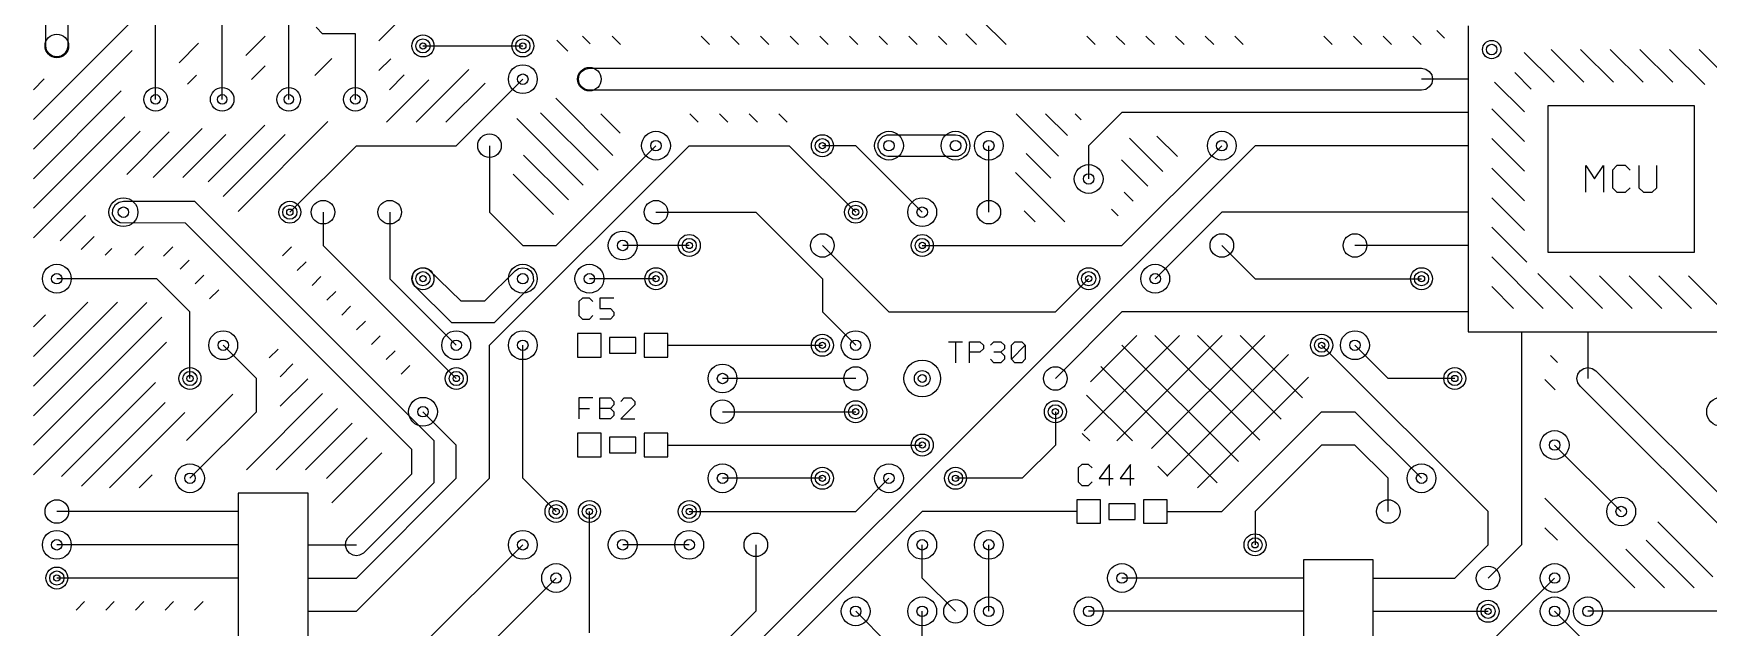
# Model space of a CAD drawing. Extents: x 7 to 280, y 7 to 360.
# Drawn here: x 6.7 to 70.6, y 172.1 to 194.8 of the extents above; entities that cross this region are included whole.
import ezdxf

# ---------------------------------------------------------------- set-up
doc = ezdxf.new("R2010")
doc.units = 0
doc.layers.add('SCORE', color=5, linetype='CONTINUOUS')

msp = doc.modelspace()

# ---------------------------------------------------------------- linework, layer by layer
at = {"layer": 'SCORE'}
for p, q in [((11.39, 192.27), (11.39, 214.97)), ((13.93, 192.27), (13.93, 207.77)), ((7.2, 194.31), (7.2, 203.2)), ((8.04, 203.2), (8.04, 194.31)), ((16.47, 192.27), (16.47, 200.57)), ((19.91, 194.5009), (22.5582, 197.149)), ((6.73, 191.5032), (10.49, 195.2632)), ((17.76, 194.77), (17.51, 195.02)), ((42.9015, 195.2987), (43.8402, 194.36)), ((61.468, 195.072), (61.468, 183.388)), ((7.232, 194.1493), (7.2, 194.31)), ((8.04, 194.31), (8.008, 194.1493)), ((12.29, 193.6691), (13.03, 194.4091)), ((14.83, 193.9464), (15.57, 194.6864)), ((19.01, 194.77), (17.76, 194.77)), ((19.01, 192.27), (19.01, 194.77)), ((21.59, 194.31), (25.4, 194.31)), ((26.7015, 194.5282), (27.1187, 194.111)), ((27.681, 194.68), (27.9718, 194.3892)), ((28.8124, 194.68), (29.1324, 194.36)), ((32.2065, 194.68), (32.5265, 194.36)), ((33.3379, 194.68), (33.6579, 194.36)), ((34.4693, 194.68), (34.7893, 194.36)), ((35.6006, 194.68), (35.9206, 194.36)), ((36.732, 194.68), (37.052, 194.36)), ((37.8634, 194.68), (38.1834, 194.36)), ((38.9948, 194.68), (39.3148, 194.36)), ((40.1261, 194.68), (40.4461, 194.36)), ((41.2575, 194.68), (41.5775, 194.36)), ((42.2995, 194.7694), (42.7089, 194.36)), ((46.9144, 194.68), (47.2344, 194.36)), ((48.0457, 194.68), (48.3657, 194.36)), ((49.1771, 194.68), (49.4971, 194.36)), ((50.3085, 194.68), (50.6285, 194.36)), ((51.4398, 194.68), (51.7598, 194.36)), ((52.5712, 194.68), (52.8912, 194.36)), ((55.9653, 194.68), (56.2853, 194.36)), ((57.0967, 194.68), (57.4167, 194.36)), ((58.2281, 194.68), (58.5481, 194.36)), ((59.3594, 194.68), (59.6794, 194.36)), ((60.2747, 194.8961), (60.568, 194.6028)), ((6.73, 190.3718), (10.49, 194.1318)), ((7.323, 194.013), (7.232, 194.1493)), ((7.4593, 193.922), (7.323, 194.013)), ((7.62, 193.89), (7.4593, 193.922)), ((7.7807, 193.922), (7.62, 193.89)), ((7.917, 194.013), (7.7807, 193.922)), ((8.008, 194.1493), (7.917, 194.013)), ((17.4623, 193.1846), (18.11, 193.8322)), ((19.91, 193.3695), (20.3636, 193.8231)), ((63.6123, 194.0591), (64.7474, 192.924)), ((64.6307, 194.172), (65.8787, 192.924)), ((65.7621, 194.172), (67.0101, 192.924)), ((66.8935, 194.172), (68.1415, 192.924)), ((68.0249, 194.172), (69.2729, 192.924)), ((69.1562, 194.172), (70.4937, 192.8346)), ((70.2876, 194.172), (72.252, 192.2076)), ((6.73, 192.6346), (7.1429, 193.0475)), ((12.6065, 192.8542), (12.9464, 193.1941)), ((15.045, 193.03), (15.57, 193.555)), ((20.2032, 191.4), (21.8125, 193.0093)), ((20.3088, 192.6369), (20.8737, 193.2019)), ((21.3346, 191.4), (23.3446, 193.41)), ((22.86, 190.5), (25.4, 193.04)), ((27.52, 193.04), (27.552, 193.2007)), ((27.552, 192.8793), (27.52, 193.04)), ((27.552, 193.2007), (27.643, 193.337)), ((27.643, 193.337), (27.7793, 193.428)), ((27.7793, 193.428), (27.94, 193.46)), ((27.94, 193.46), (59.69, 193.46)), ((59.69, 193.46), (59.8507, 193.428)), ((61.468, 193.04), (59.69, 193.04)), ((59.8507, 193.428), (59.987, 193.337)), ((59.987, 193.337), (60.078, 193.2007)), ((60.078, 193.2007), (60.11, 193.04)), ((60.11, 193.04), (60.078, 192.8793)), ((63.2514, 193.2886), (63.8799, 192.6601)), ((6.73, 189.2405), (10.0788, 192.5893)), ((22.466, 191.4), (23.9582, 192.8922)), ((27.643, 192.743), (27.552, 192.8793)), ((27.7793, 192.652), (27.643, 192.743)), ((27.94, 192.62), (27.7793, 192.652)), ((59.69, 192.62), (27.94, 192.62)), ((59.8507, 192.652), (59.69, 192.62)), ((59.987, 192.743), (59.8507, 192.652)), ((60.078, 192.8793), (59.987, 192.743)), ((62.4809, 192.9277), (63.616, 191.7926)), ((26.0771, 191.7585), (28.2714, 189.5642)), ((26.654, 192.313), (28.8371, 190.1299)), ((48.26, 191.77), (46.99, 190.5)), ((59.69, 191.77), (48.26, 191.77)), ((61.468, 191.77), (59.69, 191.77)), ((62.368, 191.9093), (63.616, 190.6613)), ((70.104, 192.024), (64.516, 192.024)), ((64.516, 192.024), (64.516, 186.436)), ((70.104, 186.436), (70.104, 192.024)), ((6.73, 188.1091), (10.2193, 191.5984)), ((11.295, 189.28), (13.17, 191.155)), ((13.3927, 189.115), (15.5554, 191.2777)), ((14.5336, 187.9931), (17.9613, 191.4208)), ((25.1685, 191.5357), (27.7057, 188.9985)), ((28.3783, 191.72), (29.114, 190.9843)), ((31.7724, 191.72), (32.0924, 191.4)), ((32.9038, 191.72), (33.2238, 191.4)), ((34.0352, 191.72), (34.3552, 191.4)), ((35.1665, 191.72), (35.4865, 191.4)), ((44.2175, 191.72), (45.8337, 190.1038)), ((45.3489, 191.72), (46.1794, 190.8895)), ((46.4802, 191.72), (46.7087, 191.4915)), ((6.73, 186.9777), (10.8058, 191.0535)), ((10.2874, 189.4038), (11.9075, 191.0238)), ((12.4264, 189.28), (14.0748, 190.9284)), ((13.9679, 188.5588), (16.3364, 190.9273)), ((16.51, 187.96), (19.05, 190.5)), ((19.05, 190.5), (22.86, 190.5)), ((24.13, 182.88), (31.75, 190.5)), ((24.13, 190.5), (24.13, 187.96)), ((26.67, 186.69), (30.48, 190.5)), ((31.75, 190.5), (35.56, 190.5)), ((53.34, 190.5), (34.29, 171.45)), ((35.56, 190.5), (38.1, 187.96)), ((38.1, 190.5), (36.83, 190.5)), ((40.64, 187.96), (38.1, 190.5)), ((38.9581, 190.5819), (39.0208, 190.7333)), ((38.9581, 190.4181), (38.9581, 190.5819)), ((39.0208, 190.7333), (39.1367, 190.8492)), ((39.1367, 190.8492), (39.2881, 190.9119)), ((39.2881, 190.9119), (41.91, 190.92)), ((41.91, 190.92), (42.0707, 190.888)), ((42.0707, 190.888), (42.207, 190.797)), ((42.207, 190.797), (42.2804, 190.698)), ((42.2804, 190.698), (42.328, 190.5412)), ((42.328, 190.5412), (42.3219, 190.4181)), ((43.18, 187.96), (43.18, 190.5)), ((46.99, 190.5), (46.99, 189.23)), ((48.26, 186.69), (52.07, 190.5)), ((48.5472, 190.7844), (49.8144, 189.5172)), ((49.593, 190.87), (50.3801, 190.0829)), ((59.69, 190.5), (53.34, 190.5)), ((61.468, 190.5), (59.69, 190.5)), ((62.368, 190.7779), (63.616, 189.5299)), ((25.4312, 190.1417), (27.14, 188.4328)), ((39.073, 190.203), (38.9581, 190.4181)), ((39.2093, 190.112), (39.073, 190.203)), ((39.3288, 190.082), (39.2093, 190.112)), ((41.9919, 190.0881), (39.3288, 190.082)), ((42.1433, 190.1508), (41.9919, 190.0881)), ((42.2592, 190.2667), (42.1433, 190.1508)), ((42.3219, 190.4181), (42.2592, 190.2667)), ((44.5994, 190.2067), (45.5409, 189.2653)), ((48.2451, 189.9551), (49.2487, 188.9515)), ((25.03, 189.4114), (26.5743, 187.8671)), ((44.2022, 189.4725), (46.0848, 187.59)), ((62.368, 189.6465), (63.616, 188.3985)), ((65.9553, 188.722), (65.9553, 189.738)), ((65.9553, 189.738), (66.294, 189.23)), ((66.294, 189.23), (66.6327, 189.738)), ((66.6327, 189.738), (66.6327, 188.722)), ((67.1407, 189.738), (66.9713, 189.5687)), ((66.9713, 189.5687), (66.9713, 188.8913)), ((67.4793, 189.738), (67.1407, 189.738)), ((67.6487, 189.5687), (67.4793, 189.738)), ((67.9873, 189.738), (67.9873, 188.8913)), ((68.6647, 188.8913), (68.6647, 189.738)), ((48.3474, 188.7215), (48.683, 188.3858)), ((66.9713, 188.8913), (67.1407, 188.722)), ((67.1407, 188.722), (67.4793, 188.722)), ((67.4793, 188.722), (67.6487, 188.8913)), ((67.9873, 188.8913), (68.1567, 188.722)), ((68.1567, 188.722), (68.4953, 188.722)), ((68.4953, 188.722), (68.6647, 188.8913)), ((9.7481, 187.8781), (9.7581, 188.0819)), ((9.7581, 188.0819), (9.863, 188.257)), ((9.863, 188.257), (9.9993, 188.348)), ((9.9993, 188.348), (10.16, 188.38)), ((10.16, 188.38), (12.874, 188.38)), ((12.874, 188.38), (22.01, 179.244)), ((17.78, 187.96), (17.78, 186.69)), ((20.32, 187.96), (20.32, 185.42)), ((24.13, 187.96), (25.4, 186.69)), ((30.48, 187.96), (34.29, 187.96)), ((34.29, 187.96), (36.83, 185.42)), ((44.5284, 188.015), (44.9534, 187.59)), ((47.8638, 188.0737), (48.1174, 187.8201)), ((52.07, 187.96), (49.53, 185.42)), ((59.69, 187.96), (52.07, 187.96)), ((61.468, 187.96), (59.69, 187.96)), ((62.368, 188.5151), (63.616, 187.2671)), ((7.7474, 186.8638), (8.7162, 187.8326)), ((9.863, 187.663), (9.7481, 187.8781)), ((10.0381, 187.5581), (9.863, 187.663)), ((12.526, 187.54), (10.0381, 187.5581)), ((21.17, 178.896), (12.526, 187.54)), ((62.368, 187.3838), (63.7054, 186.0463)), ((8.5482, 186.5332), (9.0468, 187.0318)), ((10.5978, 186.32), (10.9293, 186.6515)), ((11.6902, 186.2811), (12.0525, 186.6434)), ((16.2307, 186.2961), (16.5768, 186.6422)), ((17.78, 186.69), (22.86, 181.61)), ((25.4, 186.69), (26.67, 186.69)), ((31.75, 186.69), (29.21, 186.69)), ((36.83, 186.69), (39.37, 184.15)), ((40.64, 186.69), (48.26, 186.69)), ((52.07, 186.69), (53.34, 185.42)), ((59.69, 186.69), (57.15, 186.69)), ((61.468, 186.69), (59.69, 186.69)), ((9.4664, 186.32), (9.7241, 186.5777)), ((12.3316, 185.7911), (12.6669, 186.1264)), ((16.7964, 185.7304), (17.1319, 186.0659)), ((62.368, 186.2524), (64.3324, 184.288)), ((64.516, 186.436), (70.104, 186.436)), ((11.43, 185.42), (7.62, 185.42)), ((12.7, 184.15), (11.43, 185.42)), ((12.8973, 185.2255), (13.2326, 185.5607)), ((17.3621, 185.1647), (17.6973, 185.4999)), ((20.32, 185.42), (22.86, 182.88)), ((21.172, 185.3788), (21.2196, 185.618)), ((21.2653, 185.1536), (21.172, 185.3788)), ((21.2196, 185.618), (21.3236, 185.7447)), ((21.3236, 185.7447), (21.4681, 185.8219)), ((21.4681, 185.8219), (21.6312, 185.838)), ((21.6312, 185.838), (21.788, 185.7904)), ((21.788, 185.7904), (23.034, 184.57)), ((23.956, 184.57), (25.103, 185.717)), ((25.103, 185.717), (25.2393, 185.808)), ((25.2393, 185.808), (25.4, 185.84)), ((25.4, 185.84), (25.5607, 185.808)), ((25.5607, 185.808), (25.697, 185.717)), ((25.697, 185.717), (25.788, 185.5807)), ((25.788, 185.5807), (25.8119, 185.3381)), ((30.48, 185.42), (27.94, 185.42)), ((36.83, 185.42), (36.83, 184.15)), ((45.72, 184.15), (46.99, 185.42)), ((53.34, 185.42), (59.69, 185.42)), ((64.1263, 185.6254), (65.4638, 184.288)), ((65.3471, 185.536), (66.5951, 184.288)), ((66.4785, 185.536), (67.7265, 184.288)), ((67.6099, 185.536), (68.8579, 184.288)), ((68.7413, 185.536), (69.9893, 184.288)), ((69.8726, 185.536), (71.1206, 184.288)), ((13.45, 184.6468), (13.7982, 184.995)), ((17.9277, 184.599), (18.263, 184.9342)), ((22.686, 183.73), (21.2653, 185.1536)), ((25.7247, 185.1536), (24.304, 183.73)), ((25.8119, 185.3381), (25.7247, 185.1536)), ((62.368, 185.121), (63.201, 184.288)), ((6.73, 181.3209), (9.9291, 184.52)), ((6.73, 182.4522), (8.7978, 184.52)), ((6.73, 180.1895), (11.0589, 184.5184)), ((12.7, 181.61), (12.7, 184.15)), ((18.4934, 184.0333), (18.8287, 184.3686)), ((23.034, 184.57), (23.956, 184.57)), ((27.6733, 184.68), (27.54, 184.5467)), ((27.54, 184.5467), (27.54, 184.0133)), ((27.94, 184.68), (27.6733, 184.68)), ((28.0733, 184.5467), (27.94, 184.68)), ((28.8733, 184.68), (28.34, 184.68)), ((28.34, 184.68), (28.34, 184.28)), ((28.34, 184.28), (28.74, 184.28)), ((28.74, 184.28), (28.8733, 184.1467)), ((28.8733, 184.1467), (28.8733, 184.0133)), ((36.83, 184.15), (38.1, 182.88)), ((39.37, 184.15), (45.72, 184.15)), ((48.26, 184.15), (45.72, 181.61)), ((59.69, 184.15), (48.26, 184.15)), ((61.468, 184.15), (59.69, 184.15)), ((6.73, 183.5836), (7.1841, 184.0377)), ((6.73, 179.0581), (11.6245, 183.9527)), ((19.0591, 183.4676), (19.3943, 183.8029)), ((24.304, 183.73), (22.686, 183.73)), ((27.54, 184.0133), (27.6733, 183.88)), ((27.6733, 183.88), (27.94, 183.88)), ((27.94, 183.88), (28.0733, 184.0133)), ((28.74, 183.88), (28.34, 183.88)), ((28.8733, 184.0133), (28.74, 183.88)), ((6.73, 177.9268), (11.8, 182.9968)), ((15.24, 181.61), (13.97, 182.88)), ((19.6248, 182.902), (19.96, 183.2372)), ((24.13, 177.8), (24.13, 182.88)), ((25.4, 177.8), (25.4, 182.88)), ((28.39, 183.33), (27.49, 183.33)), ((27.49, 183.33), (27.49, 182.43)), ((28.39, 182.43), (28.39, 183.33)), ((29.71, 183.18), (28.71, 183.18)), ((28.71, 183.18), (28.71, 182.58)), ((29.71, 182.58), (29.71, 183.18)), ((30.93, 183.33), (30.03, 183.33)), ((30.03, 183.33), (30.03, 182.43)), ((30.93, 182.43), (30.93, 183.33)), ((30.93, 182.88), (33.02, 182.88)), ((33.02, 182.88), (36.83, 182.88)), ((41.64, 183.01), (42.1733, 183.01)), ((41.9067, 183.01), (41.9067, 182.21)), ((42.44, 182.21), (42.44, 183.01)), ((42.44, 183.01), (42.84, 183.01)), ((42.84, 183.01), (42.9733, 182.8767)), ((42.9733, 182.8767), (42.9733, 182.7433)), ((43.24, 182.8767), (43.3733, 183.01)), ((43.3733, 183.01), (43.64, 183.01)), ((43.64, 183.01), (43.7733, 182.8767)), ((43.7733, 182.8767), (43.7733, 182.7433)), ((44.04, 182.8767), (44.1733, 183.01)), ((44.04, 182.3433), (44.04, 182.8767)), ((44.04, 182.3433), (44.5733, 182.8767)), ((44.1733, 183.01), (44.44, 183.01)), ((44.44, 183.01), (44.5733, 182.8767)), ((44.5733, 182.8767), (44.5733, 182.3433)), ((46.8224, 179.615), (50.4573, 183.25)), ((47.0633, 181.4823), (48.831, 183.25)), ((48.0637, 179.23), (52.0837, 183.25)), ((48.2614, 182.8786), (52.7036, 178.4364)), ((49.3917, 178.9317), (53.71, 183.25)), ((49.5163, 183.25), (53.5168, 179.2496)), ((51.1427, 183.25), (54.3299, 180.0627)), ((52.769, 183.25), (55.1431, 180.8759)), ((62.23, 176.53), (55.88, 182.88)), ((58.42, 181.61), (57.15, 182.88)), ((61.468, 183.388), (73.152, 183.388)), ((63.5, 183.388), (63.5, 181.61)), ((66.04, 183.388), (66.04, 181.61)), ((15.7258, 182.397), (16.061, 182.7323)), ((16.1371, 181.677), (16.6267, 182.1666)), ((20.1905, 182.3363), (20.5257, 182.6715)), ((27.49, 182.43), (28.39, 182.43)), ((28.71, 182.58), (29.71, 182.58)), ((30.03, 182.43), (30.93, 182.43)), ((42.84, 182.61), (42.44, 182.61)), ((42.9733, 182.7433), (42.84, 182.61)), ((43.3733, 182.21), (43.24, 182.3433)), ((43.64, 182.61), (43.3733, 182.61)), ((43.64, 182.21), (43.3733, 182.21)), ((43.7733, 182.7433), (43.64, 182.61)), ((43.64, 182.61), (43.7733, 182.4767)), ((43.7733, 182.3433), (43.64, 182.21)), ((43.7733, 182.4767), (43.7733, 182.3433)), ((44.1733, 182.21), (44.04, 182.3433)), ((44.44, 182.21), (44.1733, 182.21)), ((44.5733, 182.3433), (44.44, 182.21)), ((49.9663, 177.88), (54.6095, 182.5232)), ((64.6131, 182.488), (64.8759, 182.2252)), ((15.24, 180.34), (15.24, 181.61)), ((16.14, 180.5485), (17.1924, 181.6009)), ((20.7562, 181.7706), (21.0914, 182.1058)), ((38.1, 181.61), (33.02, 181.61)), ((47.4482, 182.0654), (51.8904, 177.6232)), ((51.1427, 177.43), (55.3742, 181.6615)), ((60.96, 181.61), (58.42, 181.61)), ((63.5, 181.61), (63.5, 175.26)), ((64.4, 181.5696), (64.7953, 181.1744)), ((65.62, 181.61), (65.652, 181.7707)), ((65.652, 181.4493), (65.62, 181.61)), ((65.652, 181.7707), (65.743, 181.907)), ((65.743, 181.907), (65.8793, 181.998)), ((65.8793, 181.998), (66.04, 182.03)), ((66.04, 182.03), (66.2007, 181.998)), ((66.2007, 181.998), (66.337, 181.907)), ((66.337, 181.907), (75.104, 173.14)), ((7.8019, 177.8672), (11.3896, 181.4549)), ((12.5725, 179.2438), (14.34, 181.0113)), ((14.8513, 178.1285), (17.758, 181.0352)), ((28.0733, 180.87), (27.54, 180.87)), ((27.54, 180.87), (27.54, 180.07)), ((28.34, 180.07), (28.34, 180.87)), ((28.34, 180.87), (28.74, 180.87)), ((28.74, 180.87), (28.8733, 180.7367)), ((29.14, 180.7367), (29.2733, 180.87)), ((29.2733, 180.87), (29.54, 180.87)), ((29.54, 180.87), (29.6733, 180.7367)), ((46.9112, 180.9761), (48.6573, 179.23)), ((65.743, 181.313), (65.652, 181.4493)), ((74.756, 172.3), (65.743, 181.313)), ((8.5621, 177.4961), (11.7551, 180.6891)), ((9.6279, 177.4306), (12.5027, 180.3053)), ((12.7, 177.8), (15.24, 180.34)), ((15.9827, 178.1285), (18.3237, 180.4695)), ((22.86, 179.07), (21.59, 180.34)), ((27.54, 180.47), (27.94, 180.47)), ((28.74, 180.47), (28.34, 180.47)), ((28.8733, 180.6033), (28.74, 180.47)), ((28.74, 180.47), (28.8733, 180.3367)), ((28.8733, 180.7367), (28.8733, 180.6033)), ((28.8733, 180.3367), (28.8733, 180.2033)), ((29.6733, 180.6033), (29.14, 180.07)), ((29.6733, 180.7367), (29.6733, 180.6033)), ((33.02, 180.34), (38.1, 180.34)), ((45.72, 180.34), (45.72, 179.07)), ((52.07, 176.53), (55.88, 180.34)), ((55.88, 180.34), (57.15, 180.34)), ((57.15, 180.34), (59.69, 177.8)), ((17.1141, 178.1285), (18.8894, 179.9038)), ((28.74, 180.07), (28.34, 180.07)), ((28.8733, 180.2033), (28.74, 180.07)), ((29.14, 180.07), (29.6733, 180.07)), ((17.9094, 177.7925), (19.4551, 179.3381)), ((22.01, 179.244), (22.01, 177.626)), ((22.86, 177.8), (22.86, 179.07)), ((28.39, 179.52), (27.49, 179.52)), ((27.49, 179.52), (27.49, 178.62)), ((28.39, 178.62), (28.39, 179.52)), ((29.71, 179.37), (28.71, 179.37)), ((28.71, 179.37), (28.71, 178.77)), ((29.71, 178.77), (29.71, 179.37)), ((30.93, 179.52), (30.03, 179.52)), ((30.03, 179.52), (30.03, 178.62)), ((30.93, 178.62), (30.93, 179.52)), ((30.93, 179.07), (33.02, 179.07)), ((33.02, 179.07), (40.64, 179.07)), ((45.72, 179.07), (44.45, 177.8)), ((46.748, 179.513), (47.031, 179.23)), ((55.88, 179.07), (53.34, 176.53)), ((57.15, 179.07), (55.88, 179.07)), ((58.42, 177.8), (57.15, 179.07)), ((67.31, 176.53), (64.77, 179.07)), ((18.1085, 176.8602), (20.0208, 178.7725)), ((21.17, 177.974), (21.17, 178.896)), ((27.49, 178.62), (28.39, 178.62)), ((28.71, 178.77), (29.71, 178.77)), ((30.03, 178.62), (30.93, 178.62)), ((46.7233, 178.33), (46.59, 178.1967)), ((46.99, 178.33), (46.7233, 178.33)), ((47.1233, 178.1967), (46.99, 178.33)), ((47.79, 178.33), (47.39, 177.7967)), ((47.79, 177.53), (47.79, 178.33)), ((48.59, 178.33), (48.19, 177.7967)), ((48.59, 177.53), (48.59, 178.33)), ((10.7599, 177.4312), (11.2562, 177.9275)), ((18.7253, 175.5264), (21.17, 177.974)), ((19.05, 172.72), (24.13, 177.8)), ((19.05, 173.99), (22.86, 177.8)), ((26.67, 176.53), (25.4, 177.8)), ((36.83, 177.8), (33.02, 177.8)), ((38.1, 176.53), (39.37, 177.8)), ((44.45, 177.8), (41.91, 177.8)), ((46.59, 178.1967), (46.59, 177.6633)), ((47.39, 177.7967), (47.9233, 177.7967)), ((48.19, 177.7967), (48.7233, 177.7967)), ((49.6233, 178.264), (50.0083, 177.879)), ((58.42, 176.53), (58.42, 177.8)), ((17.2085, 177.2285), (14.5415, 177.2285)), ((14.5415, 177.2285), (14.5415, 170.7515)), ((17.2085, 170.7515), (17.2085, 177.2285)), ((22.01, 177.626), (19.3164, 174.9353)), ((46.59, 177.6633), (46.7233, 177.53)), ((46.7233, 177.53), (46.99, 177.53)), ((46.99, 177.53), (47.1233, 177.6633)), ((64.4, 177.0442), (67.8242, 173.62)), ((12.7, 176.53), (7.62, 176.53)), ((14.5415, 176.53), (12.7, 176.53)), ((27.94, 173.99), (27.94, 176.53)), ((40.64, 176.53), (30.48, 166.37)), ((31.75, 176.53), (38.1, 176.53)), ((44.45, 176.53), (40.64, 176.53)), ((46.54, 176.53), (44.45, 176.53)), ((47.44, 176.98), (46.54, 176.98)), ((46.54, 176.98), (46.54, 176.08)), ((47.44, 176.08), (47.44, 176.98)), ((48.76, 176.83), (47.76, 176.83)), ((47.76, 176.83), (47.76, 176.23)), ((48.76, 176.23), (48.76, 176.83)), ((49.98, 176.98), (49.08, 176.98)), ((49.08, 176.98), (49.08, 176.08)), ((49.98, 176.08), (49.98, 176.98)), ((49.98, 176.53), (52.07, 176.53)), ((53.34, 176.53), (53.34, 175.26)), ((62.23, 175.26), (62.23, 176.53)), ((46.54, 176.08), (47.44, 176.08)), ((47.76, 176.23), (48.76, 176.23)), ((49.08, 176.08), (49.98, 176.08)), ((64.4, 175.9128), (64.8772, 175.4356)), ((68.7044, 176.1339), (70.8059, 174.0325)), ((12.7, 175.26), (7.62, 175.26)), ((14.5415, 175.26), (12.7, 175.26)), ((17.2085, 175.26), (19.05, 175.26)), ((18.632, 175.2188), (18.6481, 175.3819)), ((18.6796, 175.062), (18.632, 175.2188)), ((18.6481, 175.3819), (18.7253, 175.5264)), ((21.59, 171.45), (25.4, 175.26)), ((31.75, 175.26), (29.21, 175.26)), ((34.29, 175.26), (34.29, 172.72)), ((40.64, 173.99), (40.64, 175.26)), ((43.18, 172.72), (43.18, 175.26)), ((60.96, 173.99), (62.23, 175.26)), ((63.5, 175.26), (62.23, 173.99)), ((68.2663, 175.4407), (70.0869, 173.62)), ((18.7836, 174.9353), (18.6796, 175.062)), ((18.9281, 174.8581), (18.7836, 174.9353)), ((19.05, 174.84), (18.9281, 174.8581)), ((19.1719, 174.8581), (19.05, 174.84)), ((19.3164, 174.9353), (19.1719, 174.8581)), ((57.8485, 174.6885), (55.1815, 174.6885)), ((55.1815, 174.6885), (55.1815, 169.4815)), ((57.8485, 169.4815), (57.8485, 174.6885)), ((67.4846, 175.091), (68.9556, 173.62)), ((12.7, 173.99), (7.62, 173.99)), ((14.5415, 173.99), (12.7, 173.99)), ((17.2085, 173.99), (19.05, 173.99)), ((26.67, 173.99), (19.05, 166.37)), ((27.94, 171.9), (27.94, 173.99)), ((41.91, 172.72), (40.64, 173.99)), ((53.34, 173.99), (48.26, 173.99)), ((55.1815, 173.99), (53.34, 173.99)), ((57.8485, 173.99), (59.69, 173.99)), ((59.69, 173.99), (60.96, 173.99)), ((62.23, 171.45), (64.77, 173.99)), ((8.3594, 172.768), (8.6815, 173.09)), ((9.4908, 172.768), (9.8128, 173.09)), ((10.6222, 172.768), (10.9442, 173.09)), ((11.7536, 172.768), (12.0756, 173.09)), ((12.8745, 172.7576), (13.2069, 173.09)), ((17.2085, 172.72), (19.05, 172.72)), ((34.29, 172.72), (30.48, 168.91)), ((39.37, 171.45), (38.1, 172.72)), ((40.64, 170.18), (40.64, 172.72)), ((53.34, 172.72), (46.99, 172.72)), ((55.1815, 172.72), (53.34, 172.72)), ((57.8485, 172.72), (59.69, 172.72)), ((59.69, 172.72), (62.23, 172.72)), ((67.31, 170.18), (64.77, 172.72)), ((71.12, 172.72), (66.04, 172.72))]:
    msp.add_line(p, q, dxfattribs=at)
for centre, radius in [((7.62, 194.31), 0.45), ((21.59, 194.31), 0.42), ((21.59, 194.31), 0.27), ((21.59, 194.31), 0.12), ((25.4, 194.31), 0.42), ((25.4, 194.31), 0.27), ((25.4, 194.31), 0.12), ((62.368, 194.172), 0.35), ((62.368, 194.172), 0.2), ((25.4, 193.04), 0.55), ((25.4, 193.04), 0.2), ((27.94, 193.04), 0.45), ((11.39, 192.27), 0.45), ((11.39, 192.27), 0.18), ((13.93, 192.27), 0.45), ((13.93, 192.27), 0.18), ((16.47, 192.27), 0.45), ((16.47, 192.27), 0.18), ((19.01, 192.27), 0.45), ((19.01, 192.27), 0.18), ((24.13, 190.5), 0.45), ((30.48, 190.5), 0.55), ((30.48, 190.5), 0.2), ((36.83, 190.5), 0.42), ((36.83, 190.5), 0.27), ((36.83, 190.5), 0.12), ((39.37, 190.5), 0.55), ((39.37, 190.5), 0.2), ((41.91, 190.5), 0.55), ((41.91, 190.5), 0.2), ((43.18, 190.5), 0.55), ((43.18, 190.5), 0.2), ((52.07, 190.5), 0.55), ((52.07, 190.5), 0.2), ((46.99, 189.23), 0.55), ((46.99, 189.23), 0.2), ((10.16, 187.96), 0.55), ((10.16, 187.96), 0.2), ((16.51, 187.96), 0.42), ((16.51, 187.96), 0.27), ((16.51, 187.96), 0.12), ((17.78, 187.96), 0.45), ((20.32, 187.96), 0.45), ((30.48, 187.96), 0.45), ((38.1, 187.96), 0.42), ((38.1, 187.96), 0.27), ((38.1, 187.96), 0.12), ((40.64, 187.96), 0.55), ((40.64, 187.96), 0.2), ((43.18, 187.96), 0.45), ((29.21, 186.69), 0.55), ((29.21, 186.69), 0.2), ((31.75, 186.69), 0.42), ((31.75, 186.69), 0.27), ((31.75, 186.69), 0.12), ((36.83, 186.69), 0.45), ((40.64, 186.69), 0.42), ((40.64, 186.69), 0.27), ((40.64, 186.69), 0.12), ((52.07, 186.69), 0.45), ((57.15, 186.69), 0.45), ((7.62, 185.42), 0.55), ((7.62, 185.42), 0.2), ((21.59, 185.42), 0.42), ((21.59, 185.42), 0.27), ((21.59, 185.42), 0.12), ((25.4, 185.42), 0.55), ((25.4, 185.42), 0.2), ((27.94, 185.42), 0.55), ((27.94, 185.42), 0.2), ((30.48, 185.42), 0.42), ((30.48, 185.42), 0.27), ((30.48, 185.42), 0.12), ((46.99, 185.42), 0.42), ((46.99, 185.42), 0.27), ((46.99, 185.42), 0.12), ((49.53, 185.42), 0.55), ((49.53, 185.42), 0.2), ((59.69, 185.42), 0.42), ((59.69, 185.42), 0.27), ((59.69, 185.42), 0.12), ((13.97, 182.88), 0.55), ((22.86, 182.88), 0.55), ((25.4, 182.88), 0.55), ((38.1, 182.88), 0.55), ((57.15, 182.88), 0.55), ((13.97, 182.88), 0.2), ((22.86, 182.88), 0.2), ((25.4, 182.88), 0.2), ((36.83, 182.88), 0.42), ((36.83, 182.88), 0.27), ((36.83, 182.88), 0.12), ((38.1, 182.88), 0.2), ((55.88, 182.88), 0.42), ((55.88, 182.88), 0.27), ((55.88, 182.88), 0.12), ((57.15, 182.88), 0.2), ((33.02, 181.61), 0.55), ((40.64, 181.61), 0.7), ((12.7, 181.61), 0.42), ((12.7, 181.61), 0.27), ((12.7, 181.61), 0.12), ((22.86, 181.61), 0.42), ((22.86, 181.61), 0.27), ((22.86, 181.61), 0.12), ((33.02, 181.61), 0.2), ((38.1, 181.61), 0.45), ((40.64, 181.61), 0.3), ((40.64, 181.61), 0.15), ((45.72, 181.61), 0.45), ((60.96, 181.61), 0.42), ((60.96, 181.61), 0.27), ((60.96, 181.61), 0.12), ((21.59, 180.34), 0.55), ((71.12, 180.34), 0.55), ((21.59, 180.34), 0.2), ((33.02, 180.34), 0.45), ((38.1, 180.34), 0.42), ((38.1, 180.34), 0.27), ((38.1, 180.34), 0.12), ((45.72, 180.34), 0.42), ((45.72, 180.34), 0.27), ((45.72, 180.34), 0.12), ((64.77, 179.07), 0.55), ((40.64, 179.07), 0.42), ((40.64, 179.07), 0.27), ((40.64, 179.07), 0.12), ((64.77, 179.07), 0.2), ((12.7, 177.8), 0.55), ((33.02, 177.8), 0.55), ((39.37, 177.8), 0.55), ((59.69, 177.8), 0.55), ((12.7, 177.8), 0.2), ((33.02, 177.8), 0.2), ((36.83, 177.8), 0.42), ((36.83, 177.8), 0.27), ((36.83, 177.8), 0.12), ((39.37, 177.8), 0.2), ((41.91, 177.8), 0.42), ((41.91, 177.8), 0.27), ((41.91, 177.8), 0.12), ((59.69, 177.8), 0.2), ((67.31, 176.53), 0.55), ((7.62, 176.53), 0.45), ((26.67, 176.53), 0.42), ((26.67, 176.53), 0.27), ((26.67, 176.53), 0.12), ((27.94, 176.53), 0.42), ((27.94, 176.53), 0.27), ((27.94, 176.53), 0.12), ((31.75, 176.53), 0.42), ((31.75, 176.53), 0.27), ((31.75, 176.53), 0.12), ((58.42, 176.53), 0.45), ((67.31, 176.53), 0.2), ((7.62, 175.26), 0.55), ((25.4, 175.26), 0.55), ((29.21, 175.26), 0.55), ((31.75, 175.26), 0.55), ((40.64, 175.26), 0.55), ((43.18, 175.26), 0.55), ((7.62, 175.26), 0.2), ((25.4, 175.26), 0.2), ((29.21, 175.26), 0.2), ((31.75, 175.26), 0.2), ((34.29, 175.26), 0.45), ((40.64, 175.26), 0.2), ((43.18, 175.26), 0.2), ((53.34, 175.26), 0.42), ((53.34, 175.26), 0.27), ((53.34, 175.26), 0.12), ((26.67, 173.99), 0.55), ((48.26, 173.99), 0.55), ((64.77, 173.99), 0.55), ((7.62, 173.99), 0.42), ((7.62, 173.99), 0.27), ((7.62, 173.99), 0.12), ((26.67, 173.99), 0.2), ((48.26, 173.99), 0.2), ((62.23, 173.99), 0.45), ((64.77, 173.99), 0.2), ((38.1, 172.72), 0.55), ((40.64, 172.72), 0.55), ((43.18, 172.72), 0.55), ((46.99, 172.72), 0.55), ((64.77, 172.72), 0.55), ((66.04, 172.72), 0.55), ((38.1, 172.72), 0.2), ((40.64, 172.72), 0.2), ((41.91, 172.72), 0.45), ((43.18, 172.72), 0.2), ((46.99, 172.72), 0.2), ((62.23, 172.72), 0.42), ((62.23, 172.72), 0.27), ((62.23, 172.72), 0.12), ((64.77, 172.72), 0.2), ((66.04, 172.72), 0.2)]:
    msp.add_circle(centre, radius, dxfattribs=at)

doc.saveas('drawing.dxf')
